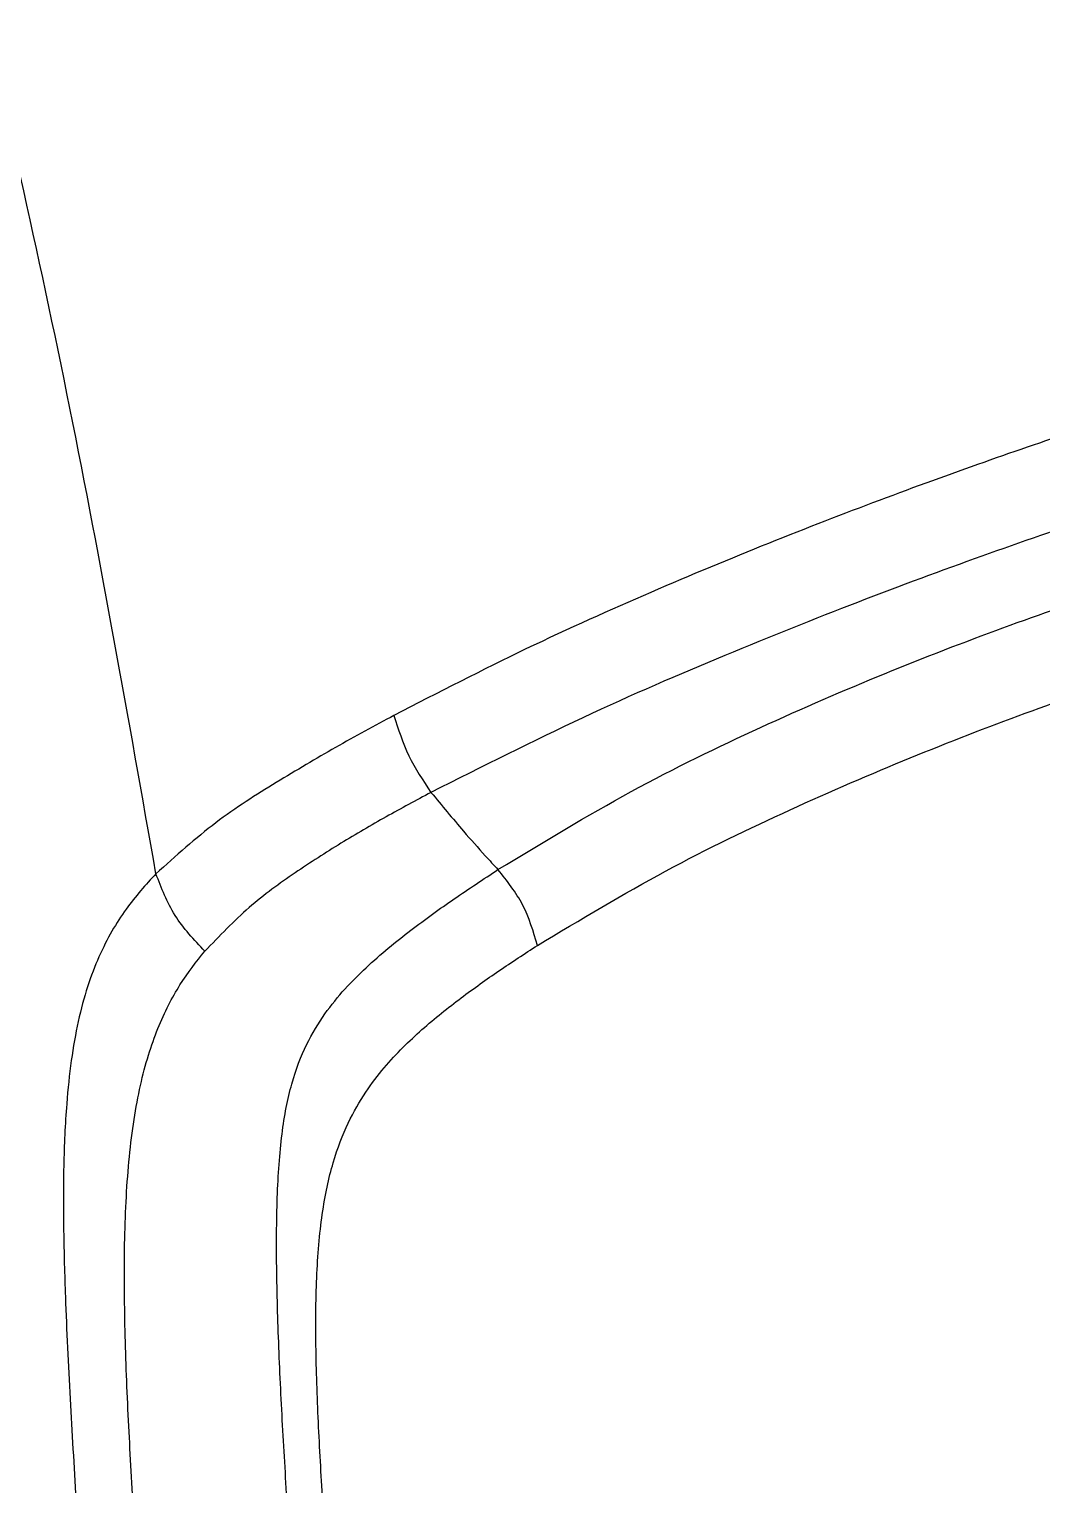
# Model space of a CAD drawing. Extents: x 939 to 1039, y 781 to 934.
# Drawn here: x 1025.26 to 1027.791, y 848.473 to 852.112 of the extents above; entities that cross this region are included whole.
import ezdxf

# ---------------------------------------------------------------- set-up
doc = ezdxf.new("R2010")
doc.units = 0
doc.header["$MEASUREMENT"] = 0
doc.layers.add('1', color=4, linetype='Continuous')

# ---------------------------------------------------------------- blocks, each defined once
blk = doc.blocks.new('Envoy')
at = {"layer": '1', "color": 3, "linetype": 'Continuous', "lineweight": 25}
for points, knots in [([(86.923, 50.8262), (86.8544, 51.2148), (86.7171, 51.9933), (86.4549, 53.1488), (86.1543, 54.2969), (85.9159, 55.0497), (85.7965, 55.4269)], [0, 0, 0, 0, 0.248632, 0.498064, 0.74847, 1, 1, 1, 1]), ([(89.2373, 51.9387), (89.1566, 51.9112), (88.9952, 51.8564), (88.7336, 51.7612), (88.4569, 51.6544), (88.1625, 51.5318), (87.8518, 51.3933), (87.6292, 51.279), (87.518, 51.2219)], [0, 0, 0, 0, 0.166732, 0.333447, 0.500152, 0.666883, 0.833465, 1, 1, 1, 1]), ([(89.2772, 51.7204), (89.1819, 51.6878), (88.9914, 51.6226), (88.6802, 51.5073), (88.3484, 51.3746), (87.9952, 51.2228), (87.7387, 51.0939), (87.6105, 51.0294)], [0, 0, 0, 0, 0.2000789, 0.4001293, 0.6001914, 0.8001853, 1, 1, 1, 1]), ([(87.778, 50.8364), (87.8896, 50.904), (88.1129, 51.0393), (88.4362, 51.1952), (88.7466, 51.3294), (89.0434, 51.4438), (89.2281, 51.5075), (89.3204, 51.5393)], [0, 0, 0, 0, 0.199481, 0.399332, 0.599556, 0.799775, 1, 1, 1, 1]), ([(87.8765, 50.647), (87.984, 50.7113), (88.1991, 50.84), (88.51, 50.9891), (88.81, 51.1186), (89.0983, 51.23), (89.279, 51.2927), (89.3694, 51.324)], [0, 0, 0, 0, 0.199489, 0.399326, 0.599552, 0.799773, 1, 1, 1, 1]), ([(87.518, 51.2219), (87.4696, 51.1956), (87.373, 51.1432), (87.2239, 51.0551), (87.0721, 50.9597), (86.9727, 50.8707), (86.923, 50.8262)], [0, 0, 0, 0, 0.249935, 0.498768, 0.749342, 1, 1, 1, 1]), ([(87.518, 51.2219), (87.5288, 51.1875), (87.5503, 51.119), (87.5905, 51.0593), (87.6105, 51.0294)], [0, 0, 0, 0, 0.500377, 1, 1, 1, 1]), ([(87.6105, 51.0294), (87.5733, 51.0094), (87.499, 50.9695), (87.3853, 50.9034), (87.2707, 50.8295), (87.1551, 50.7466), (87.0817, 50.6705), (87.045, 50.6324)], [0, 0, 0, 0, 0.200225, 0.399297, 0.59907, 0.799628, 1, 1, 1, 1]), ([(87.6105, 51.0294), (87.6375, 50.9968), (87.6818, 50.9432), (87.7383, 50.8795), (87.7673, 50.8479), (87.778, 50.8364)], [0, 0, 0, 0, 0.496517, 0.815774, 1, 1, 1, 1]), ([(87.2537, 49.2116), (87.2494, 49.2817), (87.2406, 49.4226), (87.2302, 49.6307), (87.2238, 49.8328), (87.2246, 50.0207), (87.236, 50.1809), (87.2606, 50.3062), (87.298, 50.402), (87.3593, 50.5019), (87.4484, 50.5957), (87.5586, 50.6855), (87.6695, 50.765), (87.7415, 50.8124), (87.778, 50.8364)], [0, 0, 0, 0, 0.062051, 0.124646, 0.187449, 0.249859, 0.312039, 0.374411, 0.437949, 0.501185, 0.625201, 0.752428, 0.874815, 1, 1, 1, 1]), ([(87.8765, 50.647), (87.8663, 50.6817), (87.8458, 50.7513), (87.8006, 50.808), (87.778, 50.8364)], [0, 0, 0, 0, 0.49954, 1, 1, 1, 1]), ([(86.923, 50.8262), (86.8976, 50.7984), (86.8469, 50.7426), (86.7897, 50.6451), (86.7514, 50.5457), (86.7279, 50.459), (86.7104, 50.3604), (86.6977, 50.2396), (86.6914, 50.0967), (86.6915, 49.9343), (86.697, 49.7401), (86.7078, 49.5156), (86.7181, 49.3454), (86.7233, 49.261)], [0, 0, 0, 0, 0.1251786, 0.2507057, 0.3131268, 0.37544, 0.4376608, 0.500085, 0.5837992, 0.6671701, 0.7501423, 0.8760266, 1, 1, 1, 1]), ([(87.045, 50.6324), (87.0182, 50.6611), (86.9644, 50.7186), (86.9368, 50.7903), (86.923, 50.8262)], [0, 0, 0, 0, 0.499307, 1, 1, 1, 1]), ([(86.8662, 49.2474), (86.8618, 49.323), (86.853, 49.4745), (86.8445, 49.698), (86.8431, 49.9162), (86.8538, 50.1224), (86.8816, 50.3035), (86.9262, 50.4452), (86.9819, 50.5527), (87.024, 50.6058), (87.045, 50.6324)], [0, 0, 0, 0, 0.125428, 0.251044, 0.375102, 0.499829, 0.623918, 0.748611, 0.874388, 1, 1, 1, 1]), ([(87.3407, 49.2467), (87.3367, 49.3125), (87.3288, 49.4444), (87.3219, 49.6369), (87.3228, 49.8194), (87.3365, 49.9805), (87.3644, 50.1089), (87.4026, 50.2064), (87.4466, 50.2816), (87.508, 50.3614), (87.5882, 50.4394), (87.6846, 50.5162), (87.7812, 50.5849), (87.8445, 50.6261), (87.8765, 50.647)], [0, 0, 0, 0, 0.063362, 0.127015, 0.190592, 0.254073, 0.317948, 0.382387, 0.447158, 0.510454, 0.633365, 0.758232, 0.877815, 1, 1, 1, 1])]:
    blk.add_open_spline(points, degree=3, knots=knots, dxfattribs=at)

msp = doc.modelspace()

# ---------------------------------------------------------------- block references
at = {"layer": '1'}
msp.add_blockref('Envoy', (938.6538, 799.1744), dxfattribs=at)

doc.saveas('drawing.dxf')
